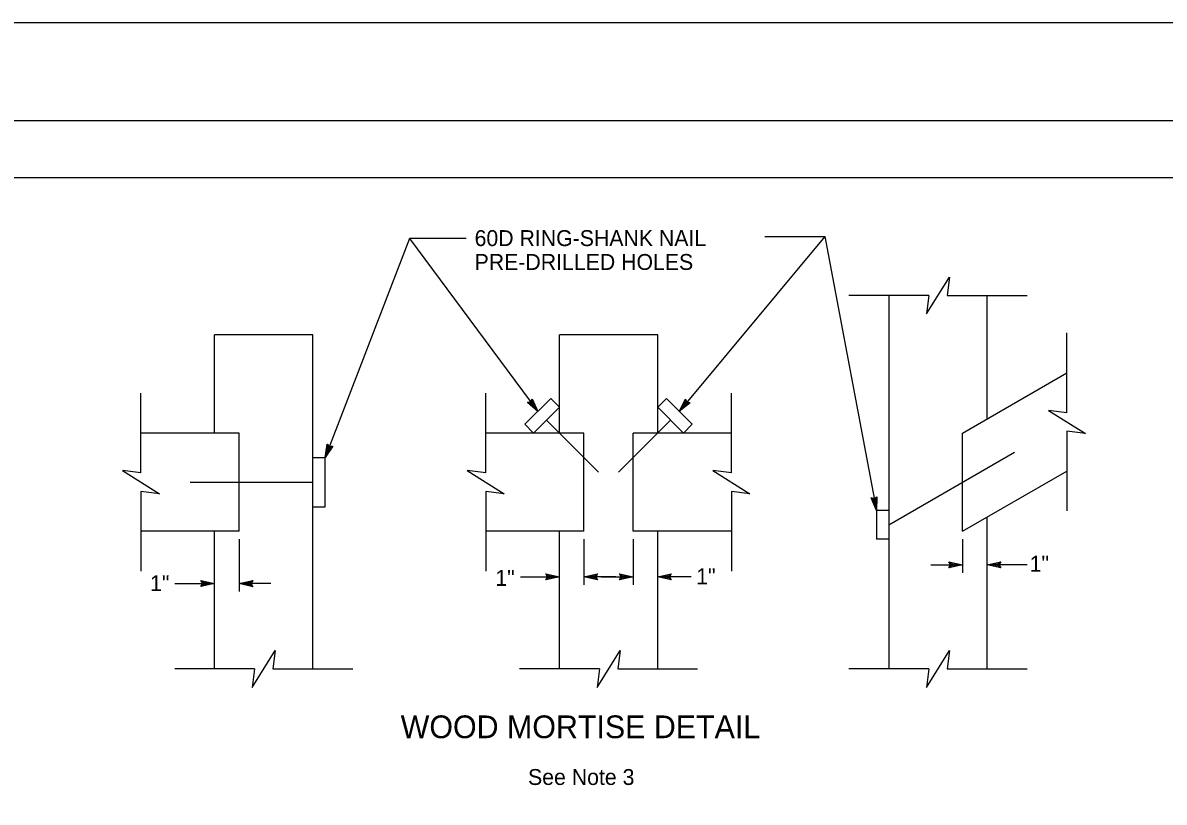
# Model space of a CAD drawing. Extents: x -894 to 866, y -472 to 714.
# Drawn here: x -451 to 52, y 371 to 714 of the extents above; entities that cross this region are included whole.
import ezdxf

# ---------------------------------------------------------------- set-up
doc = ezdxf.new("R2010")
doc.units = 0
for name, color, linetype in [('60 Nongeo Data', 7, 'Continuous'), ('border_PLOTTING-ELEMENTS', 7, 'Continuous'), ('border_rw_22x34_Cut_Lines', 7, 'Continuous'), ('border_SHEET', 7, 'Continuous'), ('mc_FENCE', 7, 'Continuous'), ('mc_FENCE-anno', 7, 'Continuous')]:
    doc.layers.add(name, color=color, linetype=linetype)

# ---------------------------------------------------------------- blocks, each defined once
blk = doc.blocks.new('AHT')
at = {"layer": '60 Nongeo Data'}
blk.add_lwpolyline([(-5.91, 1.32), (0, 0), (-5.91, -1.31), (-5.7, -0.96), (-1.37, 0), (-5.7, 0.97), (-5.49, 0.62), (-2.72, 0), (-5.49, -0.61), (-5.28, -0.26), (-4.08, 0), (-5.28, 0.27), (-5.12, 0), (-5.91, -1.31), (-5.12, 0)], close=True, dxfattribs=at)

msp = doc.modelspace()

# ---------------------------------------------------------------- linework, layer by layer
at = {"layer": 'border_PLOTTING-ELEMENTS'}
for points in [[(-894.04, -472.44), (865.96, -472.44), (865.96, 713.56), (-894.04, 713.56)], [(-864.04, 670.56), (835.96, 670.56), (835.96, -429.44), (-864.04, -429.44)]]:
    msp.add_lwpolyline(points, close=True, dxfattribs=at)
at = {"layer": 'border_rw_22x34_Cut_Lines'}
msp.add_lwpolyline([(-864.04, 670.56), (835.96, 670.56), (835.96, -429.44), (-864.04, -429.44)], close=True, dxfattribs=at)
at = {"layer": 'border_SHEET'}
msp.add_line((-814.04, 645.56), (810.96, 645.56), dxfattribs=at)
at = {"layer": 'mc_FENCE'}
for p, q in [((-52.03, 593.6), (-87.17, 593.6)), ((-69.6, 593.6), (-69.6, 429.25)), ((-43.92, 593.6), (-8.78, 593.6)), ((-26.35, 539.31), (-26.35, 593.6)), ((-366.39, 533.07), (-366.39, 576.31)), ((-323.14, 576.31), (-366.39, 576.31)), ((-323.14, 429.25), (-323.14, 576.31)), ((-214.62, 533.07), (-214.62, 576.31)), ((-171.37, 576.31), (-214.62, 576.31)), ((-171.37, 533.07), (-171.37, 576.31)), ((8.78, 542.02), (8.78, 577.16)), ((-37.16, 533.07), (8.78, 559.59)), ((-398.83, 515.5), (-398.83, 550.64)), ((-247.06, 515.5), (-247.06, 550.64)), ((-229.85, 536.89), (-218.44, 548.3)), ((-218.44, 548.3), (-214.62, 544.47)), ((-167.55, 548.3), (-171.37, 544.47)), ((-156.14, 536.89), (-167.55, 548.3)), ((-138.93, 515.5), (-138.93, 550.64)), ((-226.03, 533.07), (-214.62, 544.47)), ((-159.96, 533.07), (-171.37, 544.47)), ((-197.39, 515.83), (-220.32, 538.77)), ((-188.6, 515.83), (-165.67, 538.77)), ((-355.58, 533.07), (-398.83, 533.07)), ((-355.58, 489.82), (-355.58, 533.07)), ((-203.81, 533.07), (-247.06, 533.07)), ((-229.85, 536.89), (-226.03, 533.07)), ((-203.81, 489.82), (-203.81, 533.07)), ((-182.18, 489.82), (-182.18, 533.07)), ((-138.93, 533.07), (-182.18, 533.07)), ((-156.14, 536.89), (-159.96, 533.07)), ((-37.16, 489.82), (-37.16, 533.07)), ((8.78, 533.91), (8.78, 498.77)), ((-69.6, 492.71), (-14.29, 524.64)), ((-323.14, 522.25), (-317.74, 522.25)), ((-317.74, 500.63), (-317.74, 522.25)), ((-37.16, 489.82), (8.78, 516.34)), ((-377.2, 511.44), (-323.14, 511.44)), ((-398.83, 507.39), (-398.83, 472.25)), ((-247.06, 507.39), (-247.06, 472.25)), ((-138.93, 507.39), (-138.93, 472.25)), ((-323.14, 500.63), (-317.74, 500.63)), ((-75.05, 499.01), (-75.05, 486.42)), ((-69.6, 499.01), (-75.05, 499.01)), ((-26.35, 429.25), (-26.35, 496.06)), ((-355.58, 489.82), (-398.83, 489.82)), ((-366.39, 429.25), (-366.39, 489.82)), ((-203.81, 489.82), (-247.06, 489.82)), ((-214.62, 429.25), (-214.62, 489.82)), ((-138.93, 489.82), (-182.18, 489.82)), ((-171.37, 429.25), (-171.37, 489.82)), ((-69.6, 486.42), (-75.05, 486.42)), ((-348.82, 429.25), (-383.96, 429.25)), ((-340.71, 429.25), (-305.57, 429.25)), ((-197.05, 429.25), (-232.19, 429.25)), ((-188.94, 429.25), (-153.8, 429.25)), ((-52.03, 429.25), (-87.17, 429.25)), ((-43.92, 429.25), (-8.78, 429.25))]:
    msp.add_line(p, q, dxfattribs=at)
for points in [[(-52.03, 593.6), (-53.04, 585.49), (-42.91, 601.71), (-43.92, 593.6)], [(8.78, 542.02), (0.67, 543.03), (16.89, 532.9), (8.78, 533.91)], [(-398.83, 515.5), (-406.94, 516.51), (-390.72, 506.37), (-398.83, 507.39)], [(-247.06, 515.5), (-255.17, 516.51), (-238.95, 506.37), (-247.06, 507.39)], [(-138.93, 515.5), (-147.04, 516.51), (-130.83, 506.37), (-138.93, 507.39)], [(-348.82, 429.25), (-349.84, 421.14), (-339.7, 437.35), (-340.71, 429.25)], [(-197.05, 429.25), (-198.06, 421.14), (-187.93, 437.35), (-188.94, 429.25)], [(-52.03, 429.25), (-53.04, 421.14), (-42.91, 437.35), (-43.92, 429.25)]]:
    msp.add_lwpolyline(points, dxfattribs=at)
at = {"layer": 'mc_FENCE-anno'}
for p, q in [((-280.55, 618.72), (-317.74, 522.25)), ((-97.75, 619.53), (-75.05, 499.01)), ((-355.58, 486.32), (-355.58, 463.29)), ((-203.81, 486.32), (-203.81, 466.3)), ((-182.18, 486.32), (-182.18, 466.3)), ((-37.16, 486.32), (-37.16, 471.58)), ((-51.16, 475.08), (-37.16, 475.08)), ((-8.78, 475.08), (-26.35, 475.08)), ((-231.71, 469.8), (-214.62, 469.8)), ((-189.81, 469.8), (-203.81, 469.8)), ((-196.18, 469.8), (-182.18, 469.8)), ((-156.62, 469.8), (-171.37, 469.8)), ((-383.96, 466.79), (-366.39, 466.79)), ((-341.58, 466.79), (-355.58, 466.79))]:
    msp.add_line(p, q, dxfattribs=at)
for points in [[(-255.7, 618.72), (-280.55, 618.72), (-224.15, 542.59)], [(-124.21, 619.53), (-97.75, 619.53), (-161.84, 542.59)]]:
    msp.add_lwpolyline(points, dxfattribs=at)
for points in [[(-226.6, 548.12), (-224.15, 542.59), (-228.71, 546.56), (-228.31, 546.6), (-224.96, 543.69), (-226.76, 547.75), (-226.91, 547.37), (-225.76, 544.78), (-227.9, 546.64), (-227.5, 546.67), (-226.57, 545.87), (-227.07, 547), (-227.19, 546.7), (-228.71, 546.56), (-227.19, 546.7)], [(-226.6, 548.12), (-224.15, 542.59), (-228.71, 546.56), (-228.31, 546.6), (-224.96, 543.69), (-226.76, 547.75), (-226.91, 547.37), (-225.76, 544.78), (-227.9, 546.64), (-227.5, 546.67), (-226.57, 545.87), (-227.07, 547), (-227.19, 546.7), (-228.71, 546.56), (-227.19, 546.7)], [(-157.05, 546.29), (-161.84, 542.59), (-159.07, 547.97), (-158.94, 547.58), (-160.97, 543.65), (-157.45, 546.35), (-157.85, 546.41), (-160.1, 544.68), (-158.8, 547.2), (-158.67, 546.81), (-159.23, 545.72), (-158.26, 546.47), (-158.57, 546.52), (-159.07, 547.97), (-158.57, 546.52)], [(-157.05, 546.29), (-161.84, 542.59), (-159.07, 547.97), (-158.94, 547.58), (-160.97, 543.65), (-157.45, 546.35), (-157.85, 546.41), (-160.1, 544.68), (-158.8, 547.2), (-158.67, 546.81), (-159.23, 545.72), (-158.26, 546.47), (-158.57, 546.52), (-159.07, 547.97), (-158.57, 546.52)], [(-314.38, 527.29), (-317.74, 522.25), (-316.83, 528.23), (-316.58, 527.91), (-317.25, 523.53), (-314.78, 527.22), (-315.18, 527.15), (-316.76, 524.79), (-316.33, 527.59), (-316.08, 527.27), (-316.27, 526.06), (-315.58, 527.08), (-315.9, 527.03), (-316.83, 528.23), (-315.9, 527.03)], [(-74.85, 505.05), (-75.05, 499.01), (-77.43, 504.57), (-77.05, 504.43), (-75.31, 500.35), (-75.15, 504.78), (-75.45, 504.51), (-75.55, 501.68), (-76.66, 504.28), (-76.28, 504.14), (-75.8, 503.02), (-75.76, 504.25), (-76, 504.04), (-77.43, 504.57), (-76, 504.04)]]:
    msp.add_lwpolyline(points, close=True, dxfattribs=at)

# ---------------------------------------------------------------- block references
at = {"layer": 'mc_FENCE-anno', "xscale": 1.0169491525423728, "yscale": 1.012061028040939}
for p in [(-37.16, 475.08), (-366.39, 466.79), (-214.62, 469.8), (-182.18, 469.8)]:
    msp.add_blockref('AHT', p, dxfattribs=at)
at = {"layer": 'mc_FENCE-anno', "xscale": 1.0169491525423728, "yscale": 1.012061028040939, "rotation": 180}
for p in [(-26.35, 475.08), (-355.58, 466.79), (-203.81, 469.8), (-171.37, 469.8)]:
    msp.add_blockref('AHT', p, dxfattribs=at)

# ---------------------------------------------------------------- texts
at = {"layer": 'mc_FENCE-anno'}
for s, height, p in [('60D RING-SHANK NAIL', 7, (-251.96, 615.33)), ('PRE-DRILLED HOLES', 7, (-251.96, 604.83)), ('1"', 7, (-7.64, 472.03)), ('1"', 7, (-242.83, 465.82)), ('1"', 7, (-154.41, 466.53)), ('1"', 7, (-394.81, 463.49)), ('WOOD MORTISE DETAIL', 10, (-284.49, 398.79)), ('See Note 3', 7, (-228.44, 378.2))]:
    msp.add_text(s, height=height, dxfattribs=at).set_placement(p)

doc.saveas('drawing.dxf')
